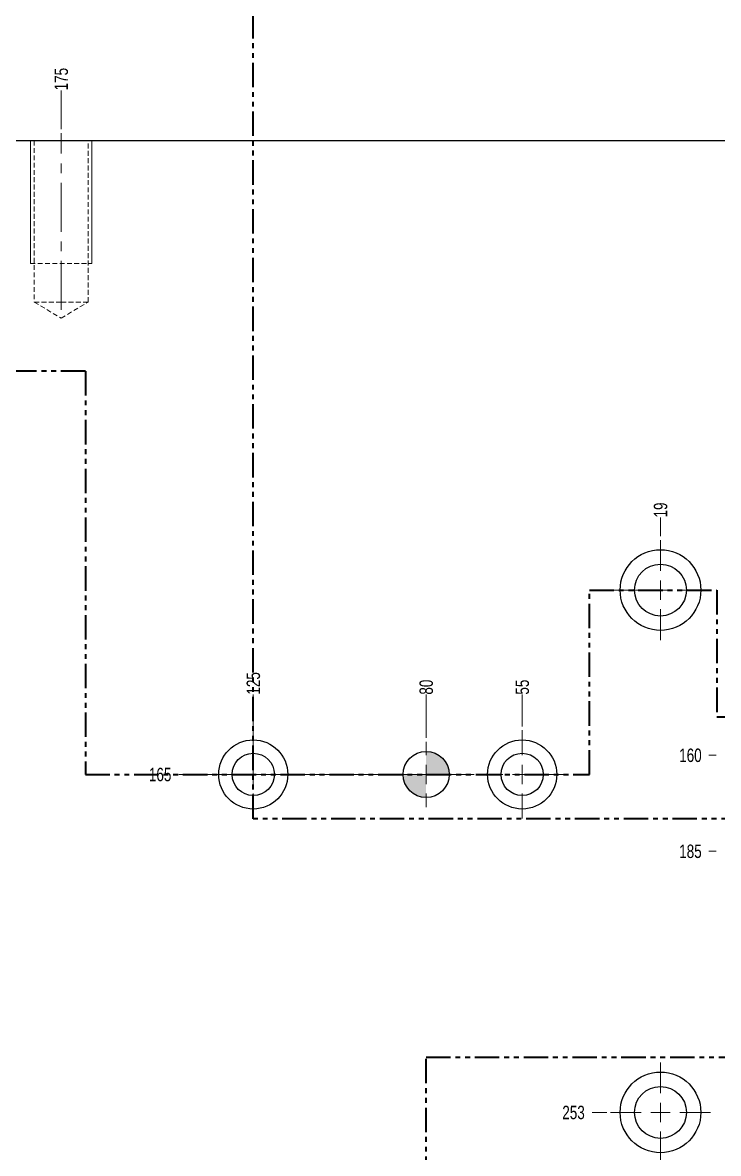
# Model space of a CAD drawing. Header units: millimetres. Extents: x 15 to 1184, y 5 to 836.
# Drawn here: x 430.4 to 611.5, y 259.1 to 553.6 of the extents above; entities that cross this region are included whole.
import ezdxf

# ---------------------------------------------------------------- set-up
doc = ezdxf.new("R2010")
doc.units = ezdxf.units.MM
for name, pattern in [('CENTERX2', [20.32, 12.7, -2.54, 2.54, -2.54]), ('HIDDEN', [1.905, 1.27, -0.635]), ('PHANTOM', [12.7, 6.35, -1.27, 1.27, -1.27, 1.27, -1.27])]:
    doc.linetypes.add(name, pattern=pattern)
doc.styles.add('SLDTEXTSTYLE0', font='TXT', dxfattribs={"width": 0.75})
doc.dimstyles.new('SLDDIMSTYLE1', dxfattribs={"dimtxt": 3.5, "dimasz": 3.302, "dimexe": 0, "dimexo": 0.0625, "dimgap": 0.875, "dimtad": 0, "dimtih": 1, "dimtoh": 1, "dimrnd": 1e-09, "dimzin": 12, "dimdsep": 46, "dimtxsty": 'SLDTEXTSTYLE0', "dimblk1": 'NONE', "dimblk2": 'NONE', "dimsah": 1, "dimcen": 0.09, "dimadec": 0, "dimazin": 3, "dimtfac": 1, "dimtofl": 0, "dimtmove": 0, "dimatfit": 3, "dimldrblk": 'NONE', "dimfxl": 1, "dimfrac": 2, "dimtolj": 1, "dimtzin": 12, "dimarcsym": 0})
doc.dimstyles.new('SLDDIMSTYLE2', dxfattribs={"dimtxt": 3.5, "dimasz": 3.302, "dimexe": 0, "dimexo": 0.0625, "dimgap": 0.875, "dimtad": 1, "dimrnd": 1e-09, "dimzin": 12, "dimdsep": 46, "dimtxsty": 'SLDTEXTSTYLE0', "dimsah": 1, "dimcen": 0.09, "dimadec": 0, "dimazin": 3, "dimtfac": 1, "dimtofl": 0, "dimtmove": 0, "dimatfit": 3, "dimfxl": 1, "dimfrac": 2, "dimtolj": 1, "dimtzin": 12, "dimarcsym": 0})

# ---------------------------------------------------------------- blocks, each defined once
blk = doc.blocks.new('_D_1')
at = {"color": 7, "linetype": 'Continuous', "lineweight": 18}
blk.add_line((596.4, 419.81), (596.4, 424.71), dxfattribs=at)
at = {"color": 7, "linetype": 'Continuous', "lineweight": 18, "insert": (594.67, 424.71), "char_height": 3.5, "attachment_point": 1, "rotation": 90, "style": 'SLDTEXTSTYLE0'}
blk.add_mtext('19', dxfattribs=at)
blk = doc.blocks.new('_None')
blk = doc.blocks.new('_D_3')
at = {"color": 7, "linetype": 'Continuous', "lineweight": 18}
blk.add_line((560.4, 370.31), (560.4, 378.59), dxfattribs=at)
at = {"color": 7, "linetype": 'Continuous', "lineweight": 18, "insert": (558.67, 378.59), "char_height": 3.5, "attachment_point": 1, "rotation": 90, "style": 'SLDTEXTSTYLE0'}
blk.add_mtext('55', dxfattribs=at)
blk = doc.blocks.new('_D_5')
at = {"color": 7, "linetype": 'Continuous', "lineweight": 18}
blk.add_line((535.4, 367.31), (535.4, 378.59), dxfattribs=at)
at = {"color": 7, "linetype": 'Continuous', "lineweight": 18, "insert": (533.67, 378.59), "char_height": 3.5, "attachment_point": 1, "rotation": 90, "style": 'SLDTEXTSTYLE0'}
blk.add_mtext('80', dxfattribs=at)
blk = doc.blocks.new('_D_7')
at = {"color": 7, "linetype": 'Continuous', "lineweight": 18}
blk.add_line((490.4, 370.31), (490.4, 378.59), dxfattribs=at)
at = {"color": 7, "linetype": 'Continuous', "lineweight": 18, "insert": (488.67, 378.59), "char_height": 3.5, "attachment_point": 1, "rotation": 90, "style": 'SLDTEXTSTYLE0'}
blk.add_mtext('125', dxfattribs=at)
blk = doc.blocks.new('_D_10')
at = {"color": 7, "linetype": 'Continuous', "lineweight": 18}
blk.add_line((440.4, 525.81), (440.4, 535.92), dxfattribs=at)
at = {"color": 7, "linetype": 'Continuous', "lineweight": 18, "insert": (438.67, 535.92), "char_height": 3.5, "attachment_point": 1, "rotation": 90, "style": 'SLDTEXTSTYLE0'}
blk.add_mtext('175', dxfattribs=at)
blk = doc.blocks.new('_D_11')
at = {"color": 7, "linetype": 'Continuous', "lineweight": 18}
blk.add_line((422.44, 445.31), (422.44, 494.87), dxfattribs=at)
at = {"color": 7, "linetype": 'Continuous', "lineweight": 18, "insert": (420.71, 494.87), "char_height": 3.5, "attachment_point": 1, "rotation": 90, "style": 'SLDTEXTSTYLE0'}
blk.add_mtext('192,96', dxfattribs=at)
blk = doc.blocks.new('_D_12')
at = {"color": 7, "linetype": 'Continuous', "lineweight": 18}
blk.add_line((390.4, 493.31), (390.4, 538.81), dxfattribs=at)
at = {"color": 7, "linetype": 'Continuous', "lineweight": 18, "insert": (388.67, 538.81), "char_height": 3.5, "attachment_point": 1, "rotation": 90, "style": 'SLDTEXTSTYLE0'}
blk.add_mtext('225', dxfattribs=at)
blk = doc.blocks.new('_D_13')
at = {"color": 7, "linetype": 'Continuous', "lineweight": 18}
blk.add_line((378.4, 270.31), (378.4, 263.19), dxfattribs=at)
at = {"color": 7, "linetype": 'Continuous', "lineweight": 18, "insert": (376.67, 255.43), "char_height": 3.5, "attachment_point": 1, "rotation": 90, "style": 'SLDTEXTSTYLE0'}
blk.add_mtext('237', dxfattribs=at)
blk = doc.blocks.new('_D_14')
at = {"color": 7, "linetype": 'Continuous', "lineweight": 18}
blk.add_line((358.36, 445.31), (358.36, 494.87), dxfattribs=at)
at = {"color": 7, "linetype": 'Continuous', "lineweight": 18, "insert": (356.62, 494.87), "char_height": 3.5, "attachment_point": 1, "rotation": 90, "style": 'SLDTEXTSTYLE0'}
blk.add_mtext('257,04', dxfattribs=at)
blk = doc.blocks.new('_D_39')
at = {"color": 7, "linetype": 'Continuous', "lineweight": 18}
blk.add_line((421.44, 481.31), (335.11, 481.31), dxfattribs=at)
at = {"color": 7, "linetype": 'Continuous', "lineweight": 18, "insert": (323.47, 483.05), "char_height": 3.5, "attachment_point": 1, "style": 'SLDTEXTSTYLE0'}
blk.add_mtext('41,50', dxfattribs=at)
blk = doc.blocks.new('_D_41')
at = {"color": 7, "linetype": 'Continuous', "lineweight": 18}
blk.add_line((359.9, 462.81), (335.11, 462.81), dxfattribs=at)
at = {"color": 7, "linetype": 'Continuous', "lineweight": 18, "insert": (329.94, 464.55), "char_height": 3.5, "attachment_point": 1, "style": 'SLDTEXTSTYLE0'}
blk.add_mtext('60', dxfattribs=at)
blk = doc.blocks.new('_D_43')
at = {"color": 7, "linetype": 'Continuous', "lineweight": 18}
blk.add_line((421.44, 444.31), (335.11, 444.31), dxfattribs=at)
at = {"color": 7, "linetype": 'Continuous', "lineweight": 18, "insert": (323.47, 446.05), "char_height": 3.5, "attachment_point": 1, "style": 'SLDTEXTSTYLE0'}
blk.add_mtext('78,50', dxfattribs=at)
blk = doc.blocks.new('_D_54')
at = {"color": 7, "linetype": 'Continuous', "lineweight": 18}
blk.add_line((610.9, 362.81), (609.03, 362.81), dxfattribs=at)
at = {"color": 7, "linetype": 'Continuous', "lineweight": 18, "insert": (601.27, 364.55), "char_height": 3.5, "attachment_point": 1, "style": 'SLDTEXTSTYLE0'}
blk.add_mtext('160', dxfattribs=at)
blk = doc.blocks.new('_D_55')
at = {"color": 7, "linetype": 'Continuous', "lineweight": 18}
blk.add_line((547.9, 357.81), (471, 357.81), dxfattribs=at)
at = {"color": 7, "linetype": 'Continuous', "lineweight": 18, "insert": (463.24, 359.55), "char_height": 3.5, "attachment_point": 1, "style": 'SLDTEXTSTYLE0'}
blk.add_mtext('165', dxfattribs=at)
blk = doc.blocks.new('_D_58')
at = {"color": 7, "linetype": 'Continuous', "lineweight": 18}
blk.add_line((610.9, 337.81), (609.03, 337.81), dxfattribs=at)
at = {"color": 7, "linetype": 'Continuous', "lineweight": 18, "insert": (601.27, 339.55), "char_height": 3.5, "attachment_point": 1, "style": 'SLDTEXTSTYLE0'}
blk.add_mtext('185', dxfattribs=at)
blk = doc.blocks.new('_D_68')
at = {"color": 7, "linetype": 'Continuous', "lineweight": 18}
blk.add_line((365.9, 282.81), (334.38, 282.81), dxfattribs=at)
at = {"color": 7, "linetype": 'Continuous', "lineweight": 18, "insert": (326.62, 284.55), "char_height": 3.5, "attachment_point": 1, "style": 'SLDTEXTSTYLE0'}
blk.add_mtext('240', dxfattribs=at)
blk = doc.blocks.new('_D_70')
at = {"color": 7, "linetype": 'Continuous', "lineweight": 18}
blk.add_line((582.4, 269.81), (578.6, 269.81), dxfattribs=at)
at = {"color": 7, "linetype": 'Continuous', "lineweight": 18, "insert": (570.84, 271.55), "char_height": 3.5, "attachment_point": 1, "style": 'SLDTEXTSTYLE0'}
blk.add_mtext('253', dxfattribs=at)
blk = doc.blocks.new('_D_71')
at = {"color": 7, "linetype": 'Continuous', "lineweight": 18}
blk.add_line((547.9, 237.81), (474.71, 237.81), dxfattribs=at)
at = {"color": 7, "linetype": 'Continuous', "lineweight": 18, "insert": (466.95, 239.55), "char_height": 3.5, "attachment_point": 1, "style": 'SLDTEXTSTYLE0'}
blk.add_mtext('285', dxfattribs=at)
blk = doc.blocks.new('_D_73')
at = {"color": 7, "linetype": 'Continuous', "lineweight": 18}
for p, q in [((340.4, 523.81), (340.4, 575.81)), ((890.4, 574.81), (340.4, 574.81)), ((890.4, 523.81), (890.4, 575.81))]:
    blk.add_line(p, q, dxfattribs=at)
for points in [[(340.4, 574.81), (343.7, 574.3), (343.7, 575.32)], [(890.4, 574.81), (887.1, 575.32), (887.1, 574.3)]]:
    blk.add_solid(points, dxfattribs=at)
at = {"color": 7, "linetype": 'Continuous', "lineweight": 18, "insert": (612.86, 579.32), "char_height": 3.5, "attachment_point": 1, "style": 'SLDTEXTSTYLE0'}
blk.add_mtext('550', dxfattribs=at)
blk = doc.blocks.new('SW_CENTERMARKSYMBOL_0')
at = {"color": 0, "linetype": 'Continuous', "lineweight": 0}
for p, q in [((0, 5), (0, 13)), ((-5, 0), (-13, 0)), ((0, 0), (-2.5, 0)), ((0, 0), (0, 2.5)), ((0, 0), (0, -2.5)), ((0, 0), (2.5, 0)), ((5, 0), (13, 0)), ((0, -5), (0, -13))]:
    blk.add_line(p, q, dxfattribs=at)
blk = doc.blocks.new('SW_CENTERMARKSYMBOL_3')
at = {"color": 0, "linetype": 'Continuous', "lineweight": 0}
for p, q in [((0, 5), (0, 13)), ((-5, 0), (-13, 0)), ((0, 0), (-2.5, 0)), ((0, 0), (0, 2.5)), ((0, 0), (0, -2.5)), ((0, 0), (2.5, 0)), ((5, 0), (13, 0)), ((0, -5), (0, -13))]:
    blk.add_line(p, q, dxfattribs=at)
blk = doc.blocks.new('SW_CENTERMARKSYMBOL_19')
at = {"color": 0, "linetype": 'Continuous', "lineweight": 0}
for p, q in [((0, 5), (0, 11.5)), ((-5, 0), (-11.5, 0)), ((0, 0), (-2.5, 0)), ((0, 0), (0, 2.5)), ((0, 0), (0, -2.5)), ((0, 0), (2.5, 0)), ((5, 0), (11.5, 0)), ((0, -5), (0, -11.5))]:
    blk.add_line(p, q, dxfattribs=at)
blk = doc.blocks.new('SW_CENTERMARKSYMBOL_20')
at = {"color": 0, "linetype": 'Continuous', "lineweight": 0}
for p, q in [((0, 5), (0, 11.5)), ((-5, 0), (-11.5, 0)), ((0, 0), (-2.5, 0)), ((0, 0), (0, 2.5)), ((0, 0), (0, -2.5)), ((0, 0), (2.5, 0)), ((5, 0), (11.5, 0)), ((0, -5), (0, -11.5))]:
    blk.add_line(p, q, dxfattribs=at)
blk = doc.blocks.new('SW_CENTERMARKSYMBOL_21')
at = {"color": 0, "linetype": 'Continuous', "lineweight": 0}
for p, q in [((0, 5), (0, 8.5)), ((-5, 0), (-8.5, 0)), ((0, 0), (-2.5, 0)), ((0, 0), (0, 2.5)), ((0, 0), (0, -2.5)), ((0, 0), (2.5, 0)), ((5, 0), (8.5, 0)), ((0, -5), (0, -8.5))]:
    blk.add_line(p, q, dxfattribs=at)
blk = doc.blocks.new('SW_DOWELSYMBOL_0')
at = {"linetype": 'Continuous', "lineweight": 0}
h = blk.add_hatch(color=0, dxfattribs=at)
edge = h.paths.add_edge_path(flags=0)
edge.add_arc((0, 0), 6, 0, 90)
edge.add_line((0, 6), (0, 0))
edge.add_line((0, 0), (6, 0))
h = blk.add_hatch(color=0, dxfattribs=at)
edge = h.paths.add_edge_path(flags=0)
edge.add_arc((0, 0), 6, 180, 270)
edge.add_line((0, -6), (0, 0))
edge.add_line((0, 0), (-6, 0))
at = {"color": 0, "linetype": 'Continuous', "lineweight": 0}
blk.add_circle((0, 0), 6, dxfattribs=at)

msp = doc.modelspace()

# ---------------------------------------------------------------- linework, layer by layer
at = {"color": 7, "linetype": 'PHANTOM', "lineweight": 35}
for p, q in [((490.401, 346.265), (490.401, 568.412)), ((446.708, 462.812), (274.401, 462.812)), ((446.708, 462.812), (446.708, 357.812)), ((577.925, 357.812), (577.925, 405.812)), ((577.925, 405.812), (611.04, 405.812)), ((611.04, 405.812), (611.04, 372.812)), ((611.04, 372.812), (707.151, 372.812)), ((446.708, 357.812), (577.925, 357.812)), ((669.401, 346.265), (490.401, 346.265)), ((535.401, 213.885), (535.401, 284.193)), ((535.401, 284.193), (669.401, 284.193))]:
    msp.add_line(p, q, dxfattribs=at)
at = {"color": 7, "linetype": 'CENTERX2', "lineweight": 18}
msp.add_line((440.401, 478.812), (440.401, 524.812), dxfattribs=at)
at = {"color": 7, "linetype": 'Continuous', "lineweight": 25}
msp.add_line((837.401, 522.812), (393.401, 522.812), dxfattribs=at)
at = {"color": 7, "linetype": 'Continuous', "lineweight": 18}
for p, q in [((432.401, 522.812), (432.401, 490.812)), ((448.401, 522.812), (448.401, 490.812))]:
    msp.add_line(p, q, dxfattribs=at)
at = {"color": 7, "linetype": 'HIDDEN', "lineweight": 18}
for p, q in [((433.401, 522.812), (433.401, 480.812)), ((447.401, 480.812), (447.401, 522.812)), ((432.401, 490.812), (448.401, 490.812)), ((433.401, 480.812), (440.401, 480.812)), ((433.401, 480.812), (440.401, 476.606)), ((440.401, 480.812), (447.401, 480.812)), ((440.401, 476.606), (447.401, 480.812))]:
    msp.add_line(p, q, dxfattribs=at)
at = {"color": 7, "linetype": 'Continuous', "lineweight": 25}
for centre, radius in [((596.401, 405.812), 10.5), ((596.401, 405.812), 6.75), ((490.401, 357.812), 9), ((560.401, 357.812), 9), ((490.401, 357.812), 5.5), ((535.401, 357.812), 6), ((560.401, 357.812), 5.5), ((596.401, 269.812), 10.5), ((596.401, 269.812), 6.75)]:
    msp.add_circle(centre, radius, dxfattribs=at)

# ---------------------------------------------------------------- block references
at = {"color": 7, "linetype": 'Continuous', "lineweight": 0}
for name, p in [('SW_CENTERMARKSYMBOL_0', (596.401, 405.812)), ('SW_CENTERMARKSYMBOL_19', (490.401, 357.812)), ('SW_CENTERMARKSYMBOL_20', (560.401, 357.812)), ('SW_CENTERMARKSYMBOL_21', (535.401, 357.812)), ('SW_DOWELSYMBOL_0', (535.401, 357.812)), ('SW_CENTERMARKSYMBOL_3', (596.401, 269.812))]:
    msp.add_blockref(name, p, dxfattribs=at)

# ---------------------------------------------------------------- dimensions: what is measured, and where the dimension line sits
at = {"color": 7, "linetype": 'Continuous', "lineweight": 18}
dim = msp.add_linear_dim(base=(340.401, 574.812), p1=(890.401, 522.812), p2=(340.401, 522.812), dimstyle='SLDDIMSTYLE2', dxfattribs=at)
dim.commit()
dim.dimension.update_dxf_attribs({"geometry": '_D_73', "text_midpoint": (616.734, 574.812), "dimtype": 160})
for feature_location, offset, dtype, origin, picture, middle in [((390.401, 492.312), (0, 46.5), 1, (615.401, 140.812), '_D_12', (390.401, 542.691)), ((440.401, 524.812), (0, 11.112), 1, (615.401, 140.812), '_D_10', (440.401, 539.803)), ((422.444, 481.312), (-87.333, 0), 0, (890.401, 522.812), '_D_39', (329.292, 481.312)), ((422.444, 444.312), (-87.333, 0), 0, (890.401, 522.812), '_D_43', (329.292, 444.312)), ((366.901, 282.812), (-32.525, 0), 0, (890.401, 522.812), '_D_68', (330.497, 282.812)), ((360.901, 462.812), (-25.79, 0), 0, (890.401, 522.812), '_D_41', (332.525, 462.812)), ((548.901, 357.812), (-77.898, 0), 0, (890.401, 522.812), '_D_55', (467.124, 357.812)), ((548.901, 237.812), (-74.189, 0), 0, (890.401, 522.812), '_D_71', (470.833, 237.812)), ((583.401, 269.812), (-4.8, 0), 0, (890.401, 522.812), '_D_70', (574.722, 269.812)), ((611.901, 362.812), (-2.872, 0), 0, (890.401, 522.812), '_D_54', (605.15, 362.812)), ((611.901, 337.812), (-2.872, 0), 0, (890.401, 522.812), '_D_58', (605.15, 337.812)), ((358.358, 444.312), (0, 50.555), 1, (615.401, 140.812), '_D_14', (358.358, 501.979)), ((422.444, 444.312), (0, 50.555), 1, (615.401, 140.812), '_D_11', (422.444, 501.979)), ((596.401, 418.812), (0, 5.896), 1, (615.401, 140.812), '_D_1', (596.401, 427.294)), ((490.401, 369.312), (0, 9.281), 1, (615.401, 140.812), '_D_7', (490.401, 382.472)), ((535.401, 366.312), (0, 12.281), 1, (615.401, 140.812), '_D_5', (535.401, 381.179)), ((560.401, 369.312), (0, 9.281), 1, (615.401, 140.812), '_D_3', (560.401, 381.179)), ((378.401, 271.312), (0, -8.12), 1, (615.401, 140.812), '_D_13', (378.401, 259.312))]:
    dim = msp.add_ordinate_dim(feature_location=feature_location, offset=offset, dtype=dtype, origin=origin, dimstyle='SLDDIMSTYLE1', dxfattribs=at)
    dim.commit()
    dim.dimension.update_dxf_attribs({"geometry": picture, "text_midpoint": middle})

doc.saveas('drawing.dxf')
